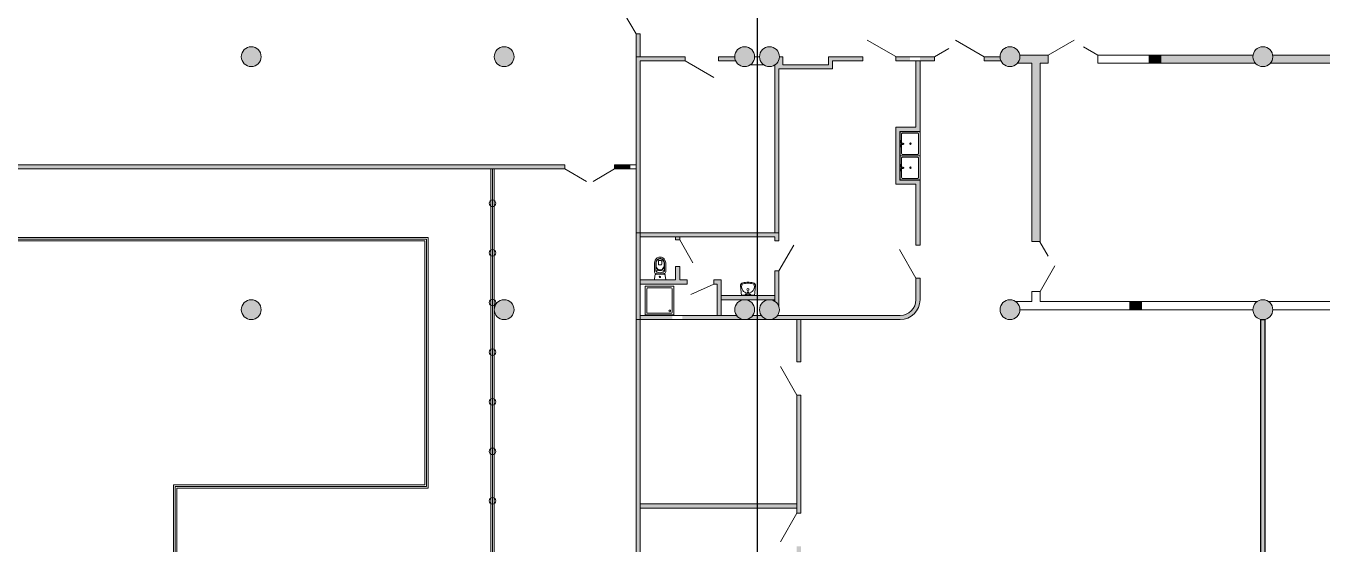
# Model space of a CAD drawing. Header units: millimetres. Extents: x 72919 to 485785, y -53256 to 338519.
# Drawn here: x 276220 to 315426, y 61287 to 76954 of the extents above; entities that cross this region are included whole.
import ezdxf

# ---------------------------------------------------------------- set-up
doc = ezdxf.new("R2010")
doc.units = ezdxf.units.MM
doc.linetypes.add('CONTI', pattern=[0])
doc.layers.add('1', color=7, linetype='Continuous')
for name, color, linetype, lineweight in [('door', 177, 'Continuous', 9), ('equipments', 137, 'CONTI', 20), ('wall', 5, 'Continuous', 40)]:
    doc.layers.add(name, color=color, linetype=linetype, lineweight=lineweight)

# ---------------------------------------------------------------- blocks, each defined once
blk = doc.blocks.new('апепа')
at = {"layer": 'equipments'}
for p, q in [((-369239, -1785073), (-369239, -1785673)), ((-368519, -1785073), (-369239, -1785073)), ((-369197, -1785136), (-369197, -1785609)), ((-368583, -1785115), (-369175, -1785115)), ((-368976, -1785104), (-368950, -1785079)), ((-368976, -1785104), (-368925, -1785104)), ((-368925, -1785104), (-368950, -1785079)), ((-368907, -1785073), (-368907, -1785088)), ((-368879, -1785073), (-368907, -1785073)), ((-368907, -1785088), (-368897, -1785165)), ((-368879, -1785073), (-368851, -1785073)), ((-368851, -1785088), (-368860, -1785165)), ((-368851, -1785073), (-368851, -1785088)), ((-368835, -1785104), (-368810, -1785079)), ((-368785, -1785104), (-368835, -1785104)), ((-368785, -1785104), (-368810, -1785079)), ((-368561, -1785609), (-368561, -1785136)), ((-368519, -1785673), (-368519, -1785073)), ((-369239, -1785673), (-368519, -1785673)), ((-369175, -1785630), (-368583, -1785630))]:
    blk.add_line(p, q, dxfattribs=at)
for centre, radius in [((-368884, -1785383), 21.2), ((-368878, -1785165), 18.6)]:
    blk.add_circle(centre, radius, dxfattribs=at)
for centre, start, end in [((-369175, -1785136), 90.0001, 180.0001), ((-368583, -1785136), 0.0001, 90.0001), ((-369175, -1785609), 180.0001, 270.0001), ((-368583, -1785609), 270.0001, 0.0001)]:
    blk.add_arc(centre, 21.2, start, end, dxfattribs=at)
blk = doc.blocks.new('ваааа')
at = {"layer": 'equipments'}
for p, q in [((-369642, -1782120), (-369672, -1782444)), ((-369201, -1782120), (-369642, -1782120)), ((-369621, -1782139), (-369642, -1782120)), ((-369221, -1782139), (-369201, -1782120)), ((-369201, -1782120), (-369171, -1782444)), ((-369450, -1782139), (-369621, -1782139)), ((-369518, -1782170), (-369493, -1782145)), ((-369518, -1782170), (-369468, -1782170)), ((-369468, -1782170), (-369493, -1782145)), ((-369450, -1782139), (-369450, -1782154)), ((-369421, -1782139), (-369450, -1782139)), ((-369450, -1782154), (-369439, -1782231)), ((-369421, -1782139), (-369393, -1782139)), ((-369393, -1782154), (-369402, -1782231)), ((-369393, -1782139), (-369221, -1782139)), ((-369393, -1782139), (-369393, -1782154)), ((-369378, -1782170), (-369353, -1782145)), ((-369328, -1782170), (-369378, -1782170)), ((-369328, -1782170), (-369353, -1782145))]:
    blk.add_line(p, q, dxfattribs=at)
blk.add_circle((-369421, -1782231), 18.6, dxfattribs=at)
for centre, radius, start, end in [((-369572, -1782453), 100, 174.8668, 259.4494), ((-369425, -1782416), 213, 94.8865, 193.5636), ((-369568, -1782454), 65, 190.4709, 259.3154), ((-369421, -1781831), 740, 256.7936, 269.992), ((-369418, -1781846), 691, 256.4574, 269.7643), ((-369421, -1782326), 33.3, 89.9999, 269.9999), ((-369421, -1782326), 33.3, 269.9999, 89.9999), ((-369424, -1781846), 691, 270.2355, 283.5424), ((-369421, -1781831), 740, 270.0079, 283.2062), ((-369418, -1782416), 213, 346.4205, 84.8429), ((-369274, -1782454), 65, 280.6844, 349.5289), ((-369271, -1782453), 100, 280.5504, 5.133)]:
    blk.add_arc(centre, radius, start, end, dxfattribs=at)
blk = doc.blocks.new('пренпее')
at = {"layer": 'equipments'}
for p, q in [((-370214, -1782523), (-370482, -1782523)), ((-370214, -1782561), (-370462, -1782561)), ((-370229, -1782571), (-370278, -1782571)), ((-370269, -1782724), (-370269, -1782664)), ((-370249, -1782644), (-370160, -1782644)), ((-370141, -1782724), (-370140, -1782664)), ((-370214, -1782864), (-370483, -1782864)), ((-370214, -1782827), (-370463, -1782826)), ((-370229, -1782817), (-370278, -1782817)), ((-370249, -1782744), (-370161, -1782744))]:
    blk.add_line(p, q, dxfattribs=at)
for centre, radius in [((-370635, -1782690), 20), ((-370453, -1782597), 10), ((-370454, -1782790), 10)]:
    blk.add_circle(centre, radius, dxfattribs=at)
for centre, radius, start, end in [((-373897, -1782689), 3177, 357.2325, 2.6453), ((-370703, -1782543), 20, 89.9389, 179.9389), ((-370721, -1783066), 543, 74.2418, 88.1438), ((-370577, -1782566), 23.8, 8.4054, 81.4725), ((-371863, -1782691), 1316, 354.2712, 5.6067), ((-370541, -1782564), 12.3, 173.1661, 332.2117), ((-369976, -1782694), 568, 167.4216, 192.454), ((-370482, -1782571), 47.9, 89.9389, 179.1236), ((-370097, -1782694), 408, 165.0277, 194.8502), ((-370462, -1782591), 30, 89.9389, 179.9389), ((-370249, -1782664), 20, 89.9389, 179.9389), ((-370160, -1782664), 20, 359.9389, 89.9389), ((-370704, -1782843), 20, 179.9389, 269.9389), ((-370720, -1782320), 543, 271.7341, 285.6361), ((-370577, -1782819), 23.8, 278.4054, 351.4725), ((-370542, -1782821), 12.2, 24.5514, 187.3037), ((-370483, -1782816), 47.9, 179.9389, 269.9389), ((-370463, -1782796), 30, 179.9389, 269.9389), ((-370249, -1782724), 20, 179.9389, 269.9389), ((-370161, -1782724), 20, 269.9389, 359.9389)]:
    blk.add_arc(centre, radius, start, end, dxfattribs=at)
for centre, major_axis, ratio, start_param, end_param in [((-370282, -1782694), (158, 0), 0.838996, 1.570796, 4.712389), ((-370278, -1782694), (146, 0), 0.838114, 1.570796, 4.712389), ((-370229, -1782694), (146, 0), 0.838114, 4.712389, 7.853982), ((-370214, -1782694), (180, 0), 0.945693, 4.712389, 7.853982), ((-370214, -1782694), (143, 0), 0.925942, -1.570796, 1.570796)]:
    blk.add_ellipse(centre, major_axis=major_axis, ratio=ratio, start_param=start_param, end_param=end_param, dxfattribs=at)
blk = doc.blocks.new('цукенгш')
at = {"layer": 'equipments'}
for p, q in [((-371910, -1780247), (-371910, -1780840)), ((-371295, -1780226), (-371888, -1780226)), ((-371274, -1780840), (-371274, -1780247)), ((-371888, -1780861), (-371295, -1780861))]:
    blk.add_line(p, q, dxfattribs=at)
blk.add_lwpolyline([(-371952, -1780184), (-371952, -1780904), (-371232, -1780904), (-371232, -1780184)], close=True, dxfattribs=at)
blk.add_circle((-371334, -1780802), 21.2, dxfattribs=at)
for centre, start, end in [((-371888, -1780247), 90.0001, 180.0001), ((-371295, -1780247), 0.0001, 90.0001), ((-371888, -1780840), 180.0001, 270.0001), ((-371295, -1780840), 270.0001, 0.0001)]:
    blk.add_arc(centre, 21.2, start, end, dxfattribs=at)

msp = doc.modelspace()

# ---------------------------------------------------------------- hatches: boundary and pattern name
at = {"ltscale": 500, "true_color": 0x000000}
h = msp.add_hatch(color=18, dxfattribs=at)
h.dxf.hatch_style = 1
h.paths.add_polyline_path([(294675.43379, 70698.25006), (294800.43379, 70698.25006), (294800.43379, 75899.19056), (294675.43379, 75899.19056)])
h.paths.add_polyline_path([(294800.43379, 76024.99944), (294675.41472, 76024.99944), (294675.41472, 76714.53152), (294800.43379, 76714.53152)])
h.paths.add_polyline_path([(294675.43379, 75899.19056), (296165.4353, 75899.19056), (296165.4353, 76024.19367), (294675.43379, 76024.19367)])
h = msp.add_hatch(color=18, dxfattribs=at)
h.dxf.hatch_style = 1
edge = h.paths.add_edge_path()
edge.add_arc((283035.43379, 76024.99944), 300, 0, 360)
h = msp.add_hatch(color=18, dxfattribs=at)
h.dxf.hatch_style = 1
edge = h.paths.add_edge_path()
edge.add_arc((290685.43379, 76024.99944), 300, 0, 360)
h = msp.add_hatch(color=18, dxfattribs=at)
h.dxf.hatch_style = 1
edge = h.paths.add_edge_path()
edge.add_arc((297960.43379, 76024.99944), 300, 0, 360)
h = msp.add_hatch(color=18, dxfattribs=at)
h.dxf.hatch_style = 1
edge = h.paths.add_edge_path()
edge.add_arc((298710.43379, 76024.99944), 300, 0, 360)
h = msp.add_hatch(color=18, dxfattribs=at)
h.dxf.hatch_style = 1
edge = h.paths.add_edge_path()
edge.add_arc((305985.43379, 76024.99944), 300, 0, 360)
h = msp.add_hatch(color=18, dxfattribs=at)
h.dxf.hatch_style = 1
edge = h.paths.add_edge_path()
edge.add_arc((305986.77603, 76024.25515), 298.50394, 318.057898156, 369.737272375)
edge.add_line((306280.97963, 76074.74129), (307145.25277, 76074.74129))
edge.add_line((307145.25277, 76074.74129), (307145.25277, 75824.74129))
edge.add_line((307145.25277, 75824.74129), (306208.80942, 75824.74129))
h = msp.add_hatch(color=18, dxfattribs=at)
h.dxf.hatch_style = 1
h.paths.add_polyline_path([(310184.25299, 76074.93111), (310180.28652, 75824.99944), (310560.28652, 75824.99944), (310564.25299, 76074.93111)])
h = msp.add_hatch(color=18, dxfattribs=at)
h.dxf.hatch_style = 1
edge = h.paths.add_edge_path()
edge.add_arc((313635.43379, 76024.99944), 300, 170.405931773, 221.810314896)
edge.add_line((313411.82699, 75824.99944), (310560.28652, 75824.99944))
edge.add_line((310560.28652, 75824.99944), (310560.28652, 76074.99944))
edge.add_line((310560.28652, 76074.99944), (313339.6298, 76074.99944))
h = msp.add_hatch(color=18, dxfattribs=at)
h.dxf.hatch_style = 1
edge = h.paths.add_edge_path()
edge.add_arc((313635.43379, 76024.99944), 300, 0, 360)
h = msp.add_hatch(color=18, dxfattribs=at)
h.dxf.hatch_style = 1
edge = h.paths.add_edge_path()
edge.add_arc((313635.43379, 76024.99944), 300, 0, 360)
h = msp.add_hatch(color=18, dxfattribs=at)
h.dxf.hatch_style = 1
edge = h.paths.add_edge_path()
edge.add_arc((313635.43379, 76024.99944), 300, 318.189685104, 369.594068227)
edge.add_line((313931.23777, 76074.99944), (317616.60819, 76074.99944))
edge.add_line((317616.60819, 76074.99944), (317616.60819, 75824.99944))
edge.add_line((317616.60819, 75824.99944), (313859.04058, 75824.99944))
h = msp.add_hatch(color=18, dxfattribs=at)
h.dxf.hatch_style = 1
edge = h.paths.add_edge_path()
edge.add_arc((299541.93762, 75434.05342), 767.10721, 208.934615592, 224.583978211, ccw=False)
edge.add_line((298870.58657, 75062.91835), (298870.5876, 70698.24888))
edge.add_line((298870.5876, 70698.24888), (298995.58759, 70698.25125))
edge.add_line((298995.58759, 70698.25125), (298995.58671, 74895.57951))
edge = h.paths.add_edge_path()
edge.add_line((300615.5855, 75899.19367), (300954.11013, 75899.19367))
edge.add_arc((300344.11176, 75434.05342), 767.10721, 37.326499938, 50.291617614)
edge.add_line((300834.2015, 76024.19367), (300495.5855, 76024.19367))
edge.add_line((300495.5855, 76024.19367), (300495.5855, 75774.19367))
edge.add_line((300495.5855, 75774.19367), (299115.58597, 75774.19367))
edge.add_line((299115.58597, 75774.19367), (299115.58597, 76024.19367))
edge.add_line((299115.58597, 76024.19367), (299051.84788, 76024.19367))
edge.add_arc((299541.93762, 75434.05342), 767.10721, 129.708382386, 134.142118798)
edge.add_arc((298710.43379, 76024.99944), 300, 302.265319628, 352.249331468, ccw=False)
edge.add_line((298870.58597, 75771.32391), (298870.58657, 75062.91835))
edge.add_arc((299541.93762, 75434.05342), 767.10721, 208.934615592, 224.583978211)
edge.add_line((298995.58671, 74895.57951), (298995.58607, 75654.19367))
edge.add_line((298995.58607, 75654.19367), (300615.5855, 75654.19367))
edge.add_line((300615.5855, 75654.19367), (300615.5855, 75899.19367))
edge = h.paths.add_edge_path()
edge.add_line((301536.18843, 76024.19367), (300834.2015, 76024.19367))
edge.add_arc((300344.11176, 75434.05342), 767.10721, 37.326499938, 50.291617614, ccw=False)
edge.add_line((300954.11013, 75899.19367), (301536.18843, 75899.19367))
edge.add_line((301536.18843, 75899.19367), (301536.18843, 76024.19367))
edge = h.paths.add_edge_path()
edge.add_line((297660.43487, 76024.19367), (297165.4353, 76024.19367))
edge.add_line((297165.4353, 76024.19367), (297165.43499, 75899.19367))
edge.add_line((297165.43499, 75899.19367), (297688.08675, 75899.19367))
edge.add_arc((297960.43379, 76024.99944), 300, 180.153891984, 204.793720239, ccw=False)
h = msp.add_hatch(color=18, dxfattribs=at)
h.dxf.hatch_style = 1
h.paths.add_polyline_path([(302965.79938, 76024.19367), (302536.18843, 76024.19367), (302536.18843, 75899.19367), (302965.80174, 75899.19367)])
h.paths.add_polyline_path([(303705.50786, 76024.19367), (303265.79938, 76024.19367), (303265.80174, 75899.19367), (303705.50786, 75899.19367)])
h.paths.add_polyline_path([(303265.80926, 75899.19367), (303140.80926, 75899.19367), (303140.80926, 73889.51241), (302531.18843, 73889.51134), (302531.18843, 72169.69157), (303140.80926, 72169.69157), (303140.80926, 70324.92908), (303265.80926, 70324.92908), (303265.80926, 72294.69157), (302656.17417, 72294.69157), (302656.19989, 73764.50921), (303265.80926, 73764.50921)])
h.paths.add_polyline_path([(303265.80926, 69324.92908), (303140.80926, 69324.92908), (303140.80926, 68674.8962, -0.1725082456), (303034.16634, 68374.99944), (303185.4841, 68374.99944, 0.1316019663), (303265.80926, 68674.8962)])
h = msp.add_hatch(color=18, dxfattribs=at)
h.dxf.hatch_style = 1
h.paths.add_polyline_path([(305685.43487, 76024.19367), (305205.50786, 76024.19367), (305205.50786, 75899.19367), (305713.08675, 75899.19367, -0.107927689)])
h = msp.add_hatch(color=18, dxfattribs=at)
h.dxf.hatch_style = 1
h.paths.add_polyline_path([(306645.25277, 70432.92851), (306645.25565, 75824.74129), (306895.25277, 75824.74129), (306895.25277, 70432.92851)])
h = msp.add_hatch(color=18, dxfattribs=at)
h.dxf.hatch_style = 1
h.paths.add_polyline_path([(294025.79951, 72629.99944), (294500.43142, 72629.99944), (294500.43379, 72754.99944), (294025.80433, 72754.99944)])
h = msp.add_hatch(color=18, dxfattribs=at)
h.dxf.hatch_style = 1
h.paths.add_polyline_path([(295775.29726, 68199.8962), (294800.43379, 68199.8962), (294800.43379, 70697.85095), (294675.43379, 70698.25006), (294675.43379, 68199.8962), (294675.43379, 68074.8962), (295775.29963, 68074.8962)])
edge = h.paths.add_edge_path()
edge.add_line((297716.83811, 68199.8962), (296075.29726, 68199.8962))
edge.add_line((296075.29726, 68199.8962), (296075.29963, 68074.8962))
edge.add_line((296075.29963, 68074.8962), (297960.43379, 68074.8962))
edge.add_line((297960.43379, 68074.8962), (297960.43379, 68074.99944))
edge.add_arc((297960.43379, 68374.99944), 300, 215.709615009, 270, ccw=False)
edge = h.paths.add_edge_path()
edge.add_line((298335.43379, 68194.8962), (298200.35632, 68194.8962))
edge.add_arc((297960.43379, 68374.99944), 300, 270, 323.105450559, ccw=False)
edge.add_line((297960.43379, 68074.99944), (298335.43379, 68074.99122))
edge.add_line((298335.43379, 68074.99122), (298335.43379, 68194.8962))
edge = h.paths.add_edge_path()
edge.add_line((298470.51125, 68194.8962), (298335.43379, 68194.8962))
edge.add_line((298335.43379, 68194.8962), (298335.43379, 68074.8962))
edge.add_line((298335.43379, 68074.8962), (298710.43379, 68074.8962))
edge.add_line((298710.43379, 68074.8962), (298710.43379, 68074.99944))
edge.add_arc((298710.43379, 68374.99944), 300, 216.894549441, 270, ccw=False)
edge = h.paths.add_edge_path()
edge.add_line((298883.69431, 68130.08969), (298931.32818, 68172.00765))
edge.add_line((298931.32818, 68172.00765), (298946.86562, 68190.33762))
edge.add_line((298946.86562, 68190.33762), (298954.02946, 68199.8962))
edge.add_arc((298710.43379, 68374.99944), 300, 270, 324.290384991, ccw=False)
edge.add_line((298710.43379, 68074.99944), (298798.68059, 68088.27222))
edge.add_line((298798.68059, 68088.27222), (298883.69431, 68130.08969))
edge = h.paths.add_edge_path()
edge.add_line((298995.59119, 69553.56196), (298870.59119, 69553.56185))
edge.add_line((298870.59119, 69553.56185), (298870.59197, 68628.67119))
edge.add_arc((298710.43379, 68374.99944), 300, 18.097785226, 57.733325408, ccw=False)
edge.add_line((298995.59211, 68468.19135), (298995.59119, 69553.56196))
edge = h.paths.add_edge_path()
edge.add_line((298870.59183, 68799.8962), (298710.43379, 68799.8962))
edge.add_line((298710.43379, 68799.8962), (298710.43379, 68674.99944))
edge.add_arc((298710.43379, 68374.99944), 300, 79.416781483, 90, ccw=False)
edge.add_line((298765.53282, 68669.8962), (298870.59194, 68669.8962))
edge.add_line((298870.59194, 68669.8962), (298870.59183, 68799.8962))
edge = h.paths.add_edge_path()
edge.add_line((298710.43379, 68799.8962), (298335.43379, 68799.8962))
edge.add_line((298335.43379, 68799.8962), (298335.43379, 68669.8962))
edge.add_line((298335.43379, 68669.8962), (298655.33475, 68669.8962))
edge.add_arc((298710.43379, 68374.99944), 300, 90, 100.583218517, ccw=False)
edge.add_line((298710.43379, 68674.99944), (298710.43379, 68799.8962))
edge = h.paths.add_edge_path()
edge.add_line((298335.43379, 68799.8962), (297960.43379, 68799.8962))
edge.add_line((297960.43379, 68799.8962), (297960.43379, 68674.99944))
edge.add_arc((297960.43379, 68374.99944), 300, 79.416781483, 90, ccw=False)
edge.add_line((298015.53282, 68669.8962), (298335.43379, 68669.8962))
edge.add_line((298335.43379, 68669.8962), (298335.43379, 68799.8962))
edge = h.paths.add_edge_path()
edge.add_line((297960.43379, 68799.8962), (297251.12059, 68799.8962))
edge.add_line((297251.12059, 68799.8962), (297251.12059, 68669.8962))
edge.add_line((297251.12059, 68669.8962), (297905.33475, 68669.8962))
edge.add_arc((297960.43379, 68374.99944), 300, 90, 100.583218517, ccw=False)
edge.add_line((297960.43379, 68674.99944), (297960.43379, 68799.8962))
h.paths.add_polyline_path([(297251.12059, 69149.8962), (297126.12059, 69149.8962), (297126.12059, 68199.8962), (297251.12059, 68199.8962)])
h.paths.add_polyline_path([(297251.12059, 69274.8962), (297026.62059, 69274.8962), (297026.62059, 69149.8962), (297251.12059, 69149.8962)])
h.paths.add_polyline_path([(296216.62059, 69274.8962), (294800.43379, 69274.8962), (294800.43379, 69149.8962), (296216.62059, 69149.8962)])
h.paths.add_polyline_path([(295995.59444, 69678.32313), (295870.59444, 69678.32313), (295870.59444, 69274.8962), (295995.59444, 69274.8962)])
h = msp.add_hatch(color=18, dxfattribs=at)
h.dxf.hatch_style = 1
h.paths.add_polyline_path([(294800.43379, 70573.25006), (297960.43379, 70573.25006), (297960.43379, 70697.85095), (294800.43379, 70697.85095)])
h = msp.add_hatch(color=18, dxfattribs=at)
h.dxf.hatch_style = 1
h.paths.add_polyline_path([(295995.59444, 70573.25006), (295870.59444, 70573.25006), (295870.59444, 70488.32313), (295995.59444, 70488.32313)])
h.paths.add_polyline_path([(298995.59024, 70698.25006), (298710.43379, 70698.25006), (298710.43379, 70573.25006), (298870.59036, 70573.25006), (298870.59046, 70453.56185), (298995.59045, 70453.56196)])
h.paths.add_polyline_path([(298335.43379, 70698.25006), (297960.43379, 70698.25006), (297960.43379, 70573.25006), (298335.43379, 70573.25006)])
h.paths.add_polyline_path([(298710.43379, 70698.25006), (298335.43379, 70698.25006), (298335.43379, 70573.25006), (298710.43379, 70573.25006)])
h = msp.add_hatch(color=18, dxfattribs=at)
h.dxf.hatch_style = 1
edge = h.paths.add_edge_path()
edge.add_arc((297960.43379, 68374.99944), 300, 0, 360)
h = msp.add_hatch(color=18, dxfattribs=at)
h.dxf.hatch_style = 1
edge = h.paths.add_edge_path()
edge.add_arc((298710.43379, 68374.99944), 300, 0, 360)
h = msp.add_hatch(color=18, dxfattribs=at)
h.dxf.hatch_style = 1
edge = h.paths.add_edge_path()
edge.add_arc((305985.43379, 68374.99944), 300, 0, 360)
h = msp.add_hatch(color=18, dxfattribs=at)
h.dxf.hatch_style = 1
h.paths.add_polyline_path([(309595.27564, 68624.99944), (309975.27564, 68624.99944), (309975.27564, 68374.99944), (309595.27564, 68374.99944)])
h = msp.add_hatch(color=18, dxfattribs=at)
h.dxf.hatch_style = 1
edge = h.paths.add_edge_path()
edge.add_arc((313635.43379, 68374.99944), 300, 0, 360)
h = msp.add_hatch(color=18, dxfattribs=at)
h.dxf.hatch_style = 1
h.paths.add_polyline_path([(303185.4841, 68374.99944), (303034.16634, 68374.99944, -0.2255860108), (302665.80926, 68199.8962), (298954.02946, 68199.8962, -0.2414192407), (298710.43379, 68074.99944), (302665.80926, 68074.8962, 0.26800243)])
h.paths.add_polyline_path([(299660.43379, 68074.8962), (299535.43379, 68074.8962), (299535.43379, 66794.46182), (299660.43379, 66794.46182)])
h = msp.add_hatch(color=18, dxfattribs=at)
h.dxf.hatch_style = 1
edge = h.paths.add_edge_path()
edge.add_line((297409.71794, 53199.99864), (294975.43377, 53199.99944))
edge.add_line((294975.43377, 53199.99944), (294975.43614, 53074.99944))
edge.add_line((294975.43614, 53074.99944), (297379.30211, 53074.99944))
edge.add_arc((298094.40876, 52967.19392), 723.18708, 161.221227941, 171.426962129, ccw=False)
h.paths.add_polyline_path([(294800.43379, 60724.99944), (294675.43379, 60724.99944), (294675.43379, 53074.99954), (294800.43379, 53074.9995)])
h.paths.add_polyline_path([(294800.43379, 68074.8962), (294675.43379, 68074.8962), (294675.43379, 60724.99944), (294800.43379, 60724.99944)])
h.paths.add_polyline_path([(297960.43379, 62500.52744), (294800.43379, 62500.52744), (294800.43379, 62375.52744), (297960.43379, 62375.52744)])
h.paths.add_polyline_path([(298335.43379, 62500.52744), (297960.43379, 62500.52744), (297960.43379, 62375.52744), (298335.43379, 62375.52744)])
h.paths.add_polyline_path([(298710.43379, 62500.52744), (298335.43379, 62500.52744), (298335.43379, 62375.52744), (298710.43379, 62375.52744)])
h.paths.add_polyline_path([(299535.43379, 62500.52744), (298710.43379, 62500.52744), (298710.43379, 62375.52744), (299535.43379, 62375.52744)])
h = msp.add_hatch(color=18, dxfattribs=at)
h.dxf.hatch_style = 1
h.paths.add_polyline_path([(313572.93379, 68081.58208), (313697.93379, 68081.58208), (313697.93379, 61018.41681), (313572.93379, 61018.41681)])
h = msp.add_hatch(color=18, dxfattribs=at)
h.dxf.hatch_style = 1
h.paths.add_polyline_path([(299660.43379, 62220.52744), (299535.43379, 62220.52744), (299535.43379, 65794.46182), (299660.43379, 65794.46182)])
h.paths.add_polyline_path([(299660.43379, 57704.64019), (299535.43379, 57704.64019), (299535.43379, 61219.99944), (299660.43379, 61219.99944)])
at = {"layer": '1', "ltscale": 500, "true_color": 0x000000}
h = msp.add_hatch(color=18, dxfattribs=at)
h.dxf.hatch_style = 1
h.paths.add_polyline_path([(308646.46832, 76074.99944), (308646.46832, 75824.99944), (310180.28652, 75824.99944), (310180.28652, 76074.99944), (308646.46832, 76074.99944)], flags=0)
h = msp.add_hatch(color=18, dxfattribs=at)
h.dxf.hatch_style = 1
h.paths.add_polyline_path([(306292.5179, 68625.16327), (309555.27564, 68625.16327), (309555.27564, 68375.16327), (306292.5179, 68375.16327)], flags=0)
h = msp.add_hatch(color=18, dxfattribs=at)
h.dxf.hatch_style = 1
h.paths.add_polyline_path([(306645.25277, 68624.99944), (306645.25277, 68923.73775), (306895.25277, 68923.73775), (306895.25277, 68624.99944)], flags=0)
h = msp.add_hatch(color=18, dxfattribs=at)
h.dxf.hatch_style = 1
h.paths.add_polyline_path([(309935.33514, 68625.80867), (309935.27564, 68375.80868), (313335.43613, 68374.99944), (313335.49563, 68624.99944), (309935.33514, 68625.80867)], flags=0)
h = msp.add_hatch(color=18, dxfattribs=at)
h.dxf.hatch_style = 1
h.paths.add_polyline_path([(313935.37431, 68624.99944), (313935.43447, 68374.99944), (317298.34107, 68375.80868), (317298.28091, 68625.80867), (313935.37431, 68624.99944)], flags=0)
at = {"layer": 'wall', "lineweight": 18, "ltscale": 0.007407, "true_color": 0x000000}
h = msp.add_hatch(color=18, dxfattribs=at)
h.dxf.hatch_style = 1
h.paths.add_polyline_path([(283035.43379, 72754.99944), (275385.43379, 72754.99944), (275385.43379, 72629.99944), (283035.43379, 72629.99944)])
h.paths.add_polyline_path([(275385.43379, 72754.99944), (271735.43379, 72754.99944), (271735.43142, 72629.99944), (275385.43379, 72629.99944)])
h.paths.add_polyline_path([(271735.43379, 72754.99944), (269855.84488, 72754.99944), (269857.83523, 72629.99944), (271735.43142, 72629.99944)])
h = msp.add_hatch(color=18, dxfattribs=at)
h.dxf.hatch_style = 1
h.paths.add_polyline_path([(283035.43379, 72629.99944), (292525.80154, 72629.99944), (292525.80154, 72754.99944), (283035.43379, 72754.99944)])
h = msp.add_hatch(color=18, dxfattribs=at)
h.dxf.hatch_style = 1
edge = h.paths.add_edge_path()
edge.add_arc((283035.43379, 68374.99944), 300, 0, 360)
h = msp.add_hatch(color=18, dxfattribs=at)
h.dxf.hatch_style = 1
edge = h.paths.add_edge_path()
edge.add_arc((290685.43379, 68374.99944), 300, 0, 360)

# ---------------------------------------------------------------- linework, layer by layer
at = {"color": 18, "ltscale": 500, "true_color": 0x000000}
msp.add_lwpolyline([(298335.43379, 98177.18863), (298335.43379, 24530.8122)], dxfattribs=at)
msp.add_lwpolyline([(298335.43379, 98177.18863), (298335.43379, 24530.8122)], dxfattribs=at)
msp.add_lwpolyline([(313572.93379, 68081.58208), (313697.93379, 68081.58208), (313697.93379, 61018.41681), (313572.93379, 61018.41681)], close=True, dxfattribs=at)
at = {"layer": 'door', "linetype": 'ByBlock', "ltscale": 100}
for p, q in [((294675.41472, 76714.53152), (294300.41472, 77364.05058)), ((301666.05774, 76525.29368), (302532.08314, 76025.29368)), ((305205.50786, 76024.19367), (304339.48246, 76524.19367)), ((307145.25277, 76074.74129), (307925.67564, 76524.74129)), ((303705.50786, 76024.19367), (304138.52056, 76274.19367)), ((308645.46832, 76074.99944), (308212.45562, 76324.99944)), ((297031.46039, 75398.09366), (296165.43499, 75898.09366)), ((292525.79188, 72629.99944), (293175.31094, 72254.99944)), ((294025.79189, 72630.00071), (293376.27283, 72255.00071)), ((295995.59444, 70488.32313), (296397.59444, 69795.50281)), ((299446.59168, 70327.9852), (298995.59234, 69553.56196)), ((303140.80926, 69324.92908), (302640.80926, 70190.95448)), ((306893.17989, 70427.00166), (307144.17989, 69993.98896)), ((306895.25277, 68924.73775), (307346.25277, 69704.16061)), ((297026.62059, 69149.8962), (296333.80027, 68832.93656)), ((299040.45671, 66660.50412), (299540.43108, 65794.46392)), ((299040.45941, 66660.50412), (299540.43379, 65794.46392)), ((299540.43649, 62220.52744), (299040.43649, 61354.50204))]:
    msp.add_line(p, q, dxfattribs=at)
at = {"layer": 'wall', "color": 18, "lineweight": 18, "ltscale": 0.007407, "true_color": 0x000000}
for p, q in [((294800.43379, 76714.53152), (294675.43379, 76714.53152)), ((294675.43379, 76024.19027), (294675.43379, 76714.53152)), ((294800.43379, 76024.19056), (294800.43379, 76714.53152)), ((296165.4353, 76024.19367), (294675.43379, 76024.19027)), ((294675.43379, 53074.99954), (294675.43379, 76024.19027)), ((294676.58436, 75774.19646), (294676.5831, 75774.1931)), ((294676.58706, 75774.19646), (294676.5858, 75774.1931)), ((296165.43561, 75899.19367), (294800.43379, 75899.19056)), ((294800.43379, 53074.9995), (294800.43379, 75899.19056)), ((296165.43499, 75899.19367), (296165.4353, 76024.19367)), ((297165.4353, 76024.19367), (297165.43499, 75899.19367)), ((297660.43612, 76024.19367), (297165.4353, 76024.19367)), ((297688.08675, 75899.19367), (297165.4353, 75899.19367)), ((298125.20253, 75774.19367), (298545.66807, 75774.19367)), ((298260.43448, 76024.19367), (298410.43612, 76024.19367)), ((298870.58597, 75774.1979), (298870.59025, 70698.25006)), ((299010.43448, 76024.19367), (299115.58597, 76024.19367)), ((299115.58597, 76024.99944), (299115.58597, 75774.198)), ((300495.5855, 76024.19367), (301536.18843, 76024.19367)), ((300615.5855, 75899.19367), (301536.18843, 75899.19367)), ((300615.5855, 75899.19367), (300615.5855, 75654.19367)), ((301536.18843, 76024.19367), (301536.18843, 75899.19367)), ((302536.18843, 76024.19367), (302536.18843, 75899.19367)), ((303705.50786, 76024.19367), (302536.18843, 76024.19367)), ((303705.50786, 75899.19367), (302536.18843, 75899.19367)), ((303705.50786, 75899.19367), (303705.50786, 76024.19367)), ((305205.50786, 75899.19367), (305205.50786, 76024.19367)), ((305205.50786, 76024.19367), (305685.43487, 76024.19367)), ((305205.50786, 75899.19367), (305713.08675, 75899.19367)), ((298995.58607, 75654.19367), (298995.59045, 70453.56196)), ((300615.5855, 75654.19367), (298995.58607, 75654.19367)), ((269855.84488, 72754.99944), (292525.80154, 72754.99944)), ((269855.84488, 72629.99944), (292525.79671, 72629.99944)), ((290285.43531, 60774.90421), (290285.43531, 72629.99944)), ((290335.43531, 72629.99944), (290335.43531, 50568.64367)), ((290385.43531, 72629.99944), (290385.43531, 50610.90571)), ((292525.80154, 72754.99944), (292525.79671, 72629.99944)), ((294025.80433, 72754.99944), (294025.79951, 72629.99944)), ((294675.43379, 72629.99944), (294025.79951, 72629.99944)), ((294675.43379, 72754.99944), (294025.80433, 72754.99944)), ((298995.59024, 70698.25006), (294675.43379, 70698.25006)), ((298870.59036, 70573.25006), (294800.43379, 70573.25006)), ((295870.59444, 70488.32313), (295870.59444, 70573.25006)), ((295995.59444, 70573.25006), (295995.59444, 70488.32313)), ((298870.59036, 70573.25006), (298870.59046, 70453.56185)), ((272085.84324, 70555.37765), (288385.42257, 70555.37765)), ((272185.84329, 70455.37765), (288285.42257, 70455.37765)), ((288285.42257, 70455.37765), (288285.42257, 63073.91695)), ((288385.42257, 70555.37765), (288385.42257, 62973.91695)), ((295995.59444, 70488.32313), (295870.59444, 70488.32313)), ((298995.59045, 70453.56196), (298870.59046, 70453.56185)), ((295995.59444, 69678.32313), (295870.59444, 69678.32313)), ((295870.59444, 69678.32313), (295870.59444, 69274.8962)), ((295995.59444, 69274.8962), (295995.59444, 69678.32313)), ((298870.59119, 69553.56185), (298870.59198, 68624.68002)), ((295870.66277, 69274.8962), (294800.43379, 69274.8962)), ((294800.43379, 69149.8962), (296216.62059, 69149.8962)), ((296216.62059, 69274.8962), (295995.59444, 69274.8962)), ((296216.62059, 69149.8962), (296216.62059, 69274.8962)), ((297026.62059, 69149.8962), (297026.62059, 69274.8962)), ((297125.18893, 69149.8962), (297026.62059, 69149.8962)), ((297126.12059, 68199.8962), (297126.12059, 69149.8962)), ((297251.12059, 69149.8962), (297250.12059, 69149.8962)), ((303140.80926, 69324.92908), (303140.80926, 68674.8962)), ((303265.80926, 68674.8962), (303265.80926, 69324.92908)), ((297251.12059, 68799.8962), (298875.59195, 68799.8962)), ((297251.12059, 68669.8962), (298875.59195, 68669.8962)), ((306645.25565, 68924.73832), (306645.25565, 68625.00001)), ((306286.09959, 68374.99944), (309595.27564, 68374.99944)), ((309975.27564, 68374.99944), (313335.43613, 68374.99944)), ((313935.43447, 68374.99944), (317295.34107, 68374.99944)), ((294675.43379, 68074.8962), (302665.80926, 68074.8962)), ((294800.43379, 68199.8962), (297716.83811, 68199.8962)), ((298200.4353, 68194.8962), (298470.4353, 68194.8962)), ((302665.80926, 68199.8962), (298950.35632, 68199.8962)), ((299535.43379, 66794.46182), (299535.43379, 68074.8962)), ((299660.43379, 66794.46182), (299660.43379, 68074.8962)), ((313572.93379, 68081.58208), (313572.93379, 61018.41681)), ((313697.93379, 68081.58208), (313697.93379, 61018.41681)), ((299535.43379, 66794.46182), (299660.43379, 66794.46182)), ((299535.43379, 65794.46182), (299660.43379, 65794.46182)), ((299535.43379, 62220.52744), (299535.43379, 65794.46182)), ((299660.43379, 65794.46182), (299660.43379, 62220.52744)), ((288285.42257, 63073.91695), (280685.43531, 63073.91695)), ((280685.43531, 63073.91695), (280685.43531, 58374.87075)), ((288335.42257, 63023.91695), (280735.43531, 63023.91695)), ((280735.43531, 63023.91695), (280735.43531, 58424.87075)), ((280785.43531, 62973.91695), (280785.43531, 58474.87075)), ((288385.42257, 62973.91695), (280785.43531, 62973.91695)), ((294800.43379, 62375.52744), (299535.43379, 62375.52744)), ((299660.43379, 62220.52744), (299535.43379, 62220.52744))]:
    msp.add_line(p, q, dxfattribs=at)
for points in [[(306280.97963, 76074.74129), (307145.25277, 76074.74129), (307145.25277, 75824.74129), (306895.25277, 75824.74129), (306895.25277, 72394.04945), (306895.25277, 72394.04945), (306895.25277, 72014.03425), (306895.25277, 72014.03425), (306895.25277, 70434.73775), (306645.25277, 70434.73775), (306645.25277, 72016.27061)], [(308645.46829, 76074.99944), (310180.28652, 76074.99944), (310184.25299, 76074.93111), (310564.25299, 76074.93111), (310560.28652, 76074.99944), (313335.43612, 76074.99944)], [(313411.82699, 75824.99944), (310560.28652, 75824.99944), (310560.28652, 75824.99944), (310180.28652, 75824.99944), (310180.28652, 75824.99944), (308645.46832, 75824.99944), (308645.46829, 76074.99944)], [(313935.43448, 76074.99944), (317615.60819, 76074.99944), (317615.60819, 76074.93111), (317995.60819, 76074.93111), (317995.60819, 76074.99944), (320985.43612, 76074.99944)], [(300495.5855, 76024.19367), (300495.5855, 75774.19367), (299115.58597, 75774.19367)], [(303140.80926, 75899.19367), (303140.80926, 73889.51241), (302531.18843, 73889.51134), (302531.18843, 72169.69157), (303140.80926, 72169.69157), (303140.80926, 70324.92908)], [(303140.80926, 70324.92908), (303265.80926, 70324.92908), (303265.80926, 72294.69157), (302656.17417, 72294.69157), (302656.19989, 73764.50921), (303265.80926, 73764.50921), (303265.80926, 75899.19367)], [(306645.25565, 70434.73832), (306645.25565, 72016.27058), (306645.32395, 72016.88695), (306645.25565, 72396.87174), (306645.25565, 72396.28578), (306645.25565, 75824.74129), (306208.80942, 75824.74129)], [(321061.82699, 75824.99944), (317995.60819, 75824.99944), (317995.60819, 75824.99944), (317615.60819, 75824.99944), (317615.60819, 75824.99944), (313859.04058, 75824.99944)], [(288335.42257, 63023.91695), (288335.42257, 70505.37765), (272135.84326, 70505.37765), (272135.84963, 58175.17467), (268135.8496, 58175.17467), (268135.842, 72629.99944)], [(298870.59119, 69553.56185), (298995.59119, 69553.56196), (298995.59211, 68465.07393)], [(297251.12059, 68199.8962), (297251.12059, 69274.8962), (297026.62059, 69274.8962)], [(303140.80926, 69324.92908), (303265.80926, 69324.92908)], [(306152.32598, 68624.99944), (306645.25277, 68624.99944), (306645.25277, 68924.73775), (306895.25277, 68924.73775), (306895.25277, 68624.99944), (309595.27564, 68624.99944), (309595.27564, 68624.99944), (309975.27564, 68624.99944), (309975.27564, 68624.99944), (313468.54462, 68624.99944)], [(313802.32598, 68624.99944), (317295.34107, 68624.99944), (317295.34107, 68625.74034), (317675.34107, 68625.74034), (317675.34107, 68624.99944), (321085.43379, 68624.99944), (321085.43379, 68924.73775), (321335.43379, 68924.73775), (321335.43379, 68670.80343)], [(309975.27564, 68375.80868), (309975.27564, 68374.99944), (309595.27564, 68374.99944), (309595.27564, 68375.80868)], [(294800.43379, 62500.52744), (299535.43379, 62500.52744)]]:
    msp.add_lwpolyline(points, dxfattribs=at)
for centre, radius in [((283035.43379, 76024.99944), 300), ((290685.43379, 76024.99944), 300), ((297960.43379, 76024.99944), 300), ((298710.43379, 76024.99944), 300), ((305985.43379, 76024.99944), 300), ((313635.43379, 76024.99944), 300), ((313635.43379, 76024.99944), 300), ((290335.43531, 71591.11912), 100), ((290335.43531, 70091.11912), 100), ((283035.43379, 68374.99944), 300), ((290335.43531, 68591.11912), 100), ((290685.43379, 68374.99944), 300), ((297960.43379, 68374.99944), 300), ((298710.43379, 68374.99944), 300), ((305985.43379, 68374.99944), 300), ((313635.43379, 68374.99944), 300), ((290335.43531, 67091.11912), 100), ((290335.43531, 65591.11912), 100), ((290335.43531, 64091.11912), 100), ((290335.43531, 62591.11912), 100)]:
    msp.add_circle(centre, radius, dxfattribs=at)
for radius in [600, 475]:
    msp.add_arc((302665.80926, 68674.8962), radius, 270, 0, dxfattribs=at)

# ---------------------------------------------------------------- block references
at = {"layer": 'equipments', "xscale": -1, "rotation": 90}
for p in [(-1482406.95041, -295489.17454), (-1482406.95041, -296215.329)]:
    msp.add_blockref('апепа', p, dxfattribs=at)
at = {"layer": 'equipments', "rotation": 90}
msp.add_blockref('пренпее', (-1487290.62031, 439998.53363), dxfattribs=at)
at = {"layer": 'equipments', "xscale": 1.21, "yscale": 1.21, "zscale": 1.21}
msp.add_blockref('цукенгш', (745009.14503, 2223108.0825), dxfattribs=at)
at = {"layer": 'equipments', "xscale": 0.9, "yscale": 0.9, "zscale": 0.9, "rotation": 179.9999999999999}
msp.add_blockref('ваааа', (-34417.83887, -1535108.21699), dxfattribs=at)

doc.saveas('drawing.dxf')
